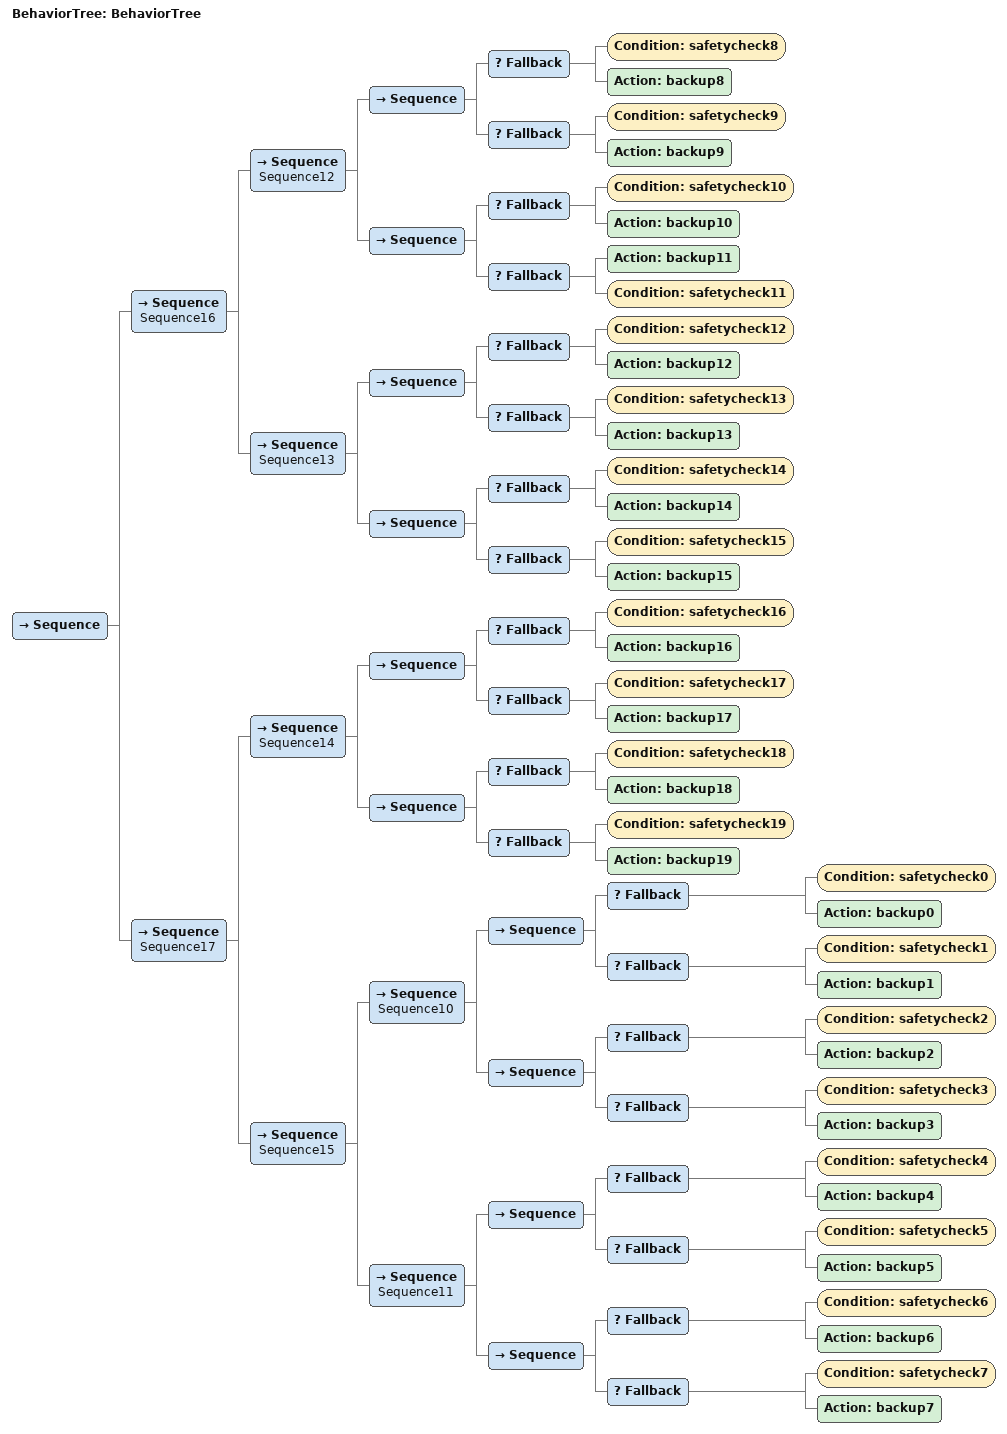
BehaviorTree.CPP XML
<?xml version="1.0"?>
<root deadline_time="" global_vars="" main_tree_to_execute="BehaviorTree" specification="">
    <BehaviorTree ID="BehaviorTree">
        <Sequence>
            <Sequence name="Sequence16">
                <Sequence name="Sequence12">
                    <Sequence>
                        <Fallback>
                            <Condition ID="safetycheck8"/>
                            <Action ID="backup8"/>
                        </Fallback>
                        <Fallback>
                            <Condition ID="safetycheck9"/>
                            <Action ID="backup9"/>
                        </Fallback>
                    </Sequence>
                    <Sequence>
                        <Fallback>
                            <Condition ID="safetycheck10"/>
                            <Action ID="backup10"/>
                        </Fallback>
                        <Fallback>
                            <Action ID="backup11"/>
                            <Condition ID="safetycheck11"/>
                        </Fallback>
                    </Sequence>
                </Sequence>
                <Sequence name="Sequence13">
                    <Sequence>
                        <Fallback>
                            <Condition ID="safetycheck12"/>
                            <Action ID="backup12"/>
                        </Fallback>
                        <Fallback>
                            <Condition ID="safetycheck13"/>
                            <Action ID="backup13"/>
                        </Fallback>
                    </Sequence>
                    <Sequence>
                        <Fallback>
                            <Condition ID="safetycheck14"/>
                            <Action ID="backup14"/>
                        </Fallback>
                        <Fallback>
                            <Condition ID="safetycheck15"/>
                            <Action ID="backup15"/>
                        </Fallback>
                    </Sequence>
                </Sequence>
            </Sequence>
            <Sequence name="Sequence17">
                <Sequence name="Sequence14">
                    <Sequence>
                        <Fallback>
                            <Condition ID="safetycheck16"/>
                            <Action ID="backup16"/>
                        </Fallback>
                        <Fallback>
                            <Condition ID="safetycheck17"/>
                            <Action ID="backup17"/>
                        </Fallback>
                    </Sequence>
                    <Sequence>
                        <Fallback>
                            <Condition ID="safetycheck18"/>
                            <Action ID="backup18"/>
                        </Fallback>
                        <Fallback>
                            <Condition ID="safetycheck19"/>
                            <Action ID="backup19"/>
                        </Fallback>
                    </Sequence>
                </Sequence>
                <Sequence name="Sequence15">
                    <Sequence name="Sequence10">
                        <Sequence>
                            <Fallback>
                                <Condition ID="safetycheck0"/>
                                <Action ID="backup0"/>
                            </Fallback>
                            <Fallback>
                                <Condition ID="safetycheck1"/>
                                <Action ID="backup1"/>
                            </Fallback>
                        </Sequence>
                        <Sequence>
                            <Fallback>
                                <Condition ID="safetycheck2"/>
                                <Action ID="backup2"/>
                            </Fallback>
                            <Fallback>
                                <Condition ID="safetycheck3"/>
                                <Action ID="backup3"/>
                            </Fallback>
                        </Sequence>
                    </Sequence>
                    <Sequence name="Sequence11">
                        <Sequence>
                            <Fallback>
                                <Condition ID="safetycheck4"/>
                                <Action ID="backup4"/>
                            </Fallback>
                            <Fallback>
                                <Condition ID="safetycheck5"/>
                                <Action ID="backup5"/>
                            </Fallback>
                        </Sequence>
                        <Sequence>
                            <Fallback>
                                <Condition ID="safetycheck6"/>
                                <Action ID="backup6"/>
                            </Fallback>
                            <Fallback>
                                <Condition ID="safetycheck7"/>
                                <Action ID="backup7"/>
                            </Fallback>
                        </Sequence>
                    </Sequence>
                </Sequence>
            </Sequence>
        </Sequence>
    </BehaviorTree>
</root>
